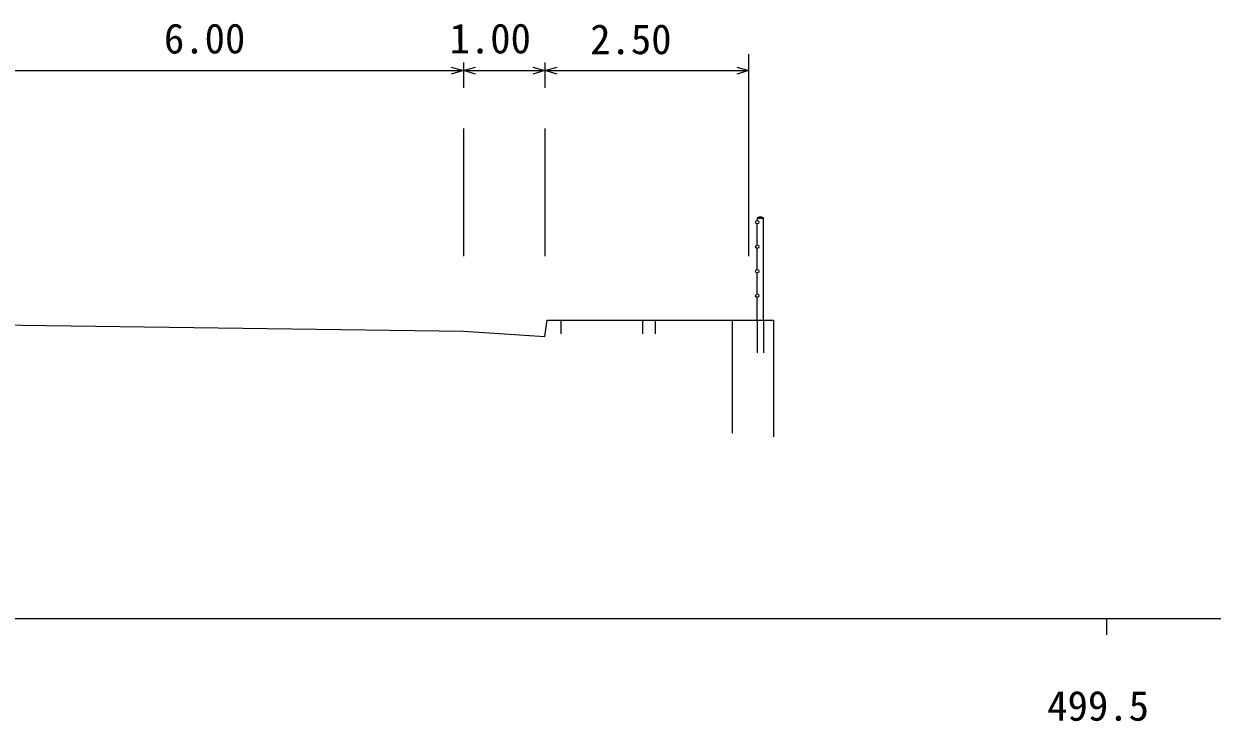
# Model space of a CAD drawing. Units: millimetres, scale not verified. Extents: x 40000 to 680000, y 20000 to 380000.
# Drawn here: x 501665 to 574484, y 198715 to 241418 of the extents above; entities that cross this region are included whole.
import ezdxf
from ezdxf.enums import TextEntityAlignment as Align

# ---------------------------------------------------------------- set-up
doc = ezdxf.new("R2010")
doc.units = ezdxf.units.MM
doc.header["$LTSCALE"] = 1000
doc.layers.add('M-BGD', color=7, linetype='Continuous', lineweight=25)
doc.layers.add('M-TTL-BAND', color=7, linetype='Continuous', lineweight=25)
doc.styles.add('ＭＳ ゴシック', font='')
doc.styles.get('ＭＳ ゴシック').set_extended_font_data('MS Gothic')

msp = doc.modelspace()

# ---------------------------------------------------------------- linework, layer by layer
at = {"layer": 'M-BGD'}
for p, q in [((528599, 239049), (528599, 237504)), ((533599, 239049), (533599, 237504)), ((546099, 227183), (546099, 239549)), ((498599, 238549), (528599, 238549)), ((527849, 238765), (528599, 238549)), ((528599, 238549), (527849, 238336)), ((528599, 238549), (529349, 238763)), ((529349, 238334), (528599, 238549)), ((528599, 238549), (533599, 238549)), ((532849, 238765), (533599, 238549)), ((533599, 238549), (532849, 238336)), ((533599, 238549), (534349, 238763)), ((534349, 238334), (533599, 238549)), ((533599, 238549), (546099, 238549)), ((545349, 238765), (546099, 238549)), ((546099, 238549), (545349, 238336)), ((528599, 235004), (528599, 227183)), ((533599, 235004), (533599, 227183)), ((546989, 229544), (546607, 229544)), ((546607, 229544), (546607, 229376)), ((546607, 229519), (546989, 229519)), ((546989, 223269), (546989, 229544)), ((546607, 227876), (546607, 229163)), ((546607, 226378), (546607, 227663)), ((546607, 224876), (546607, 226163)), ((546607, 223269), (546607, 224663)), ((497552, 223017), (528599, 222588)), ((533599, 222269), (533737, 223269)), ((533737, 223269), (547599, 223269)), ((534599, 222431), (534599, 223269)), ((539599, 222431), (539599, 223269)), ((540349, 223269), (540349, 222431)), ((545099, 216346), (545099, 223269)), ((546607, 223269), (546607, 221269)), ((546989, 223269), (546989, 221269)), ((547599, 223269), (547599, 216128)), ((528599, 222588), (533599, 222269))]:
    msp.add_line(p, q, dxfattribs=at)
for centre in [(546607, 229269), (546607, 227769), (546607, 226269), (546607, 224769)]:
    msp.add_circle(centre, 106, dxfattribs=at)
msp.add_arc((546798, 229251), 350, 56.97534, 123.02466, dxfattribs=at)
at = {"layer": 'M-TTL-BAND'}
for p, q in [((40000, 205000), (579000, 205000)), ((568000, 205000), (568000, 204000))]:
    msp.add_line(p, q, dxfattribs=at)

# ---------------------------------------------------------------- texts
at = {"layer": 'M-BGD', "style": 'ＭＳ ゴシック'}
for s, p in [('6.00', (510255, 239049)), ('1.00', (527755, 239049)), ('2.50', (536372, 239003))]:
    msp.add_text(s, height=1833, rotation=0.1, dxfattribs=at).set_placement(p, align=Align.BOTTOM_LEFT)
at = {"layer": 'M-TTL-BAND', "style": 'ＭＳ ゴシック'}
msp.add_text('499.5', height=1833, dxfattribs=at).set_placement((564375, 198195), align=Align.BOTTOM_LEFT)

doc.saveas('drawing.dxf')
